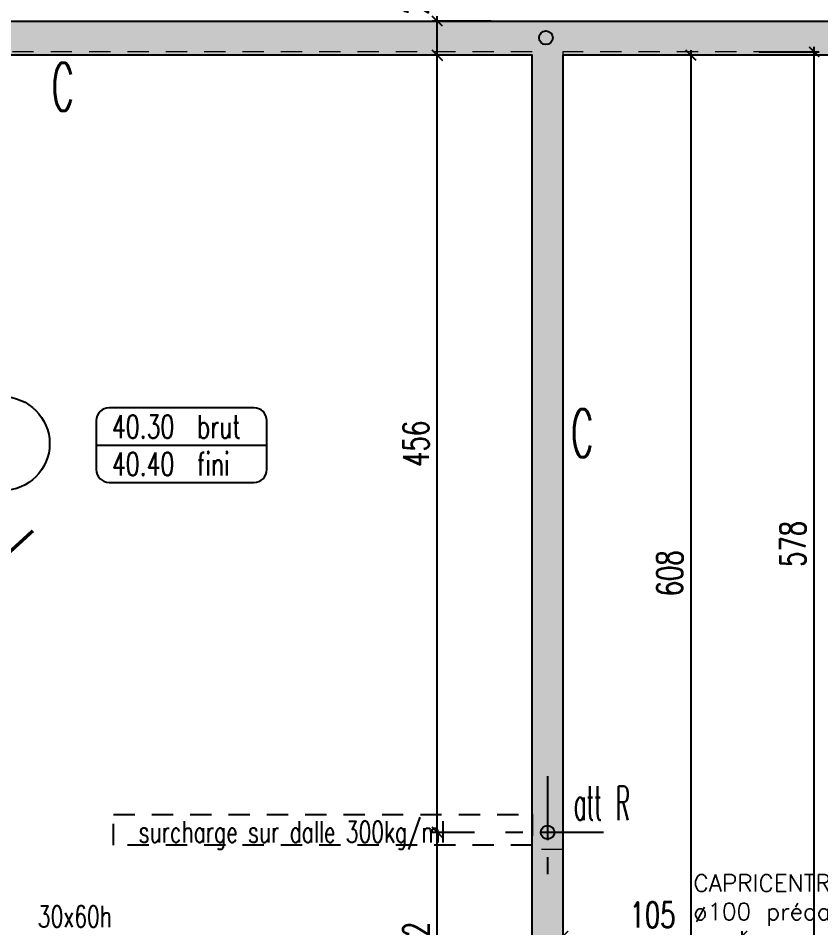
# Model space of a CAD drawing. Extents: x 308 to 787, y -199 to -146.
# Drawn here: x 393.87 to 398.58, y -170.18 to -164.84 of the extents above; entities that cross this region are included whole.
import ezdxf

# ---------------------------------------------------------------- set-up
doc = ezdxf.new("R2010")
doc.units = 0
doc.header["$LTSCALE"] = 0.5
doc.header["$MEASUREMENT"] = 0
for name, pattern in [('AXES2', [1.125, 0.75, -0.125, 0.125, -0.125]), ('CACHE', [0.375, 0.25, -0.125]), ('CONTINU', [0]), ('DISCONTINU2', [0.375, 0.25, -0.125])]:
    doc.linetypes.add(name, pattern=pattern)
doc.layers.get('0').update_dxf_attribs({"linetype": 'CONTINUOUS'})
doc.layers.get('DEFPOINTS').update_dxf_attribs({"linetype": 'CONTINUOUS'})
for name, color, linetype in [('_ SERTI RESERVATION', 210, 'CACHE'), ('AXES', 6, 'AXES2'), ('COTATION', 7, 'CONTINUOUS'), ('HABILLAGE', 7, 'CONTINUOUS'), ('MURS', 3, 'CONTINUOUS'), ('PLANCHER', 7, 'CONTINUOUS'), ('POCHAGE', 254, 'CONTINUOUS'), ('RAID', 1, 'CONTINUOUS'), ('RDC', 7, 'DISCONTINU2'), ('REPERAGE', 4, 'CONTINUOUS'), ('REPERE-CHAI', 4, 'CONTINUOUS'), ('REPERE-RAID', 4, 'CONTINUOUS'), ('TPFI cloisonsSAAD', 4, 'CONTINUOUS')]:
    doc.layers.add(name, color=color, linetype=linetype)
doc.styles.add('ROMANS8', font='romans.shx', dxfattribs={"width": 0.7})
doc.styles.get("Standard").update_dxf_attribs({"font": 'txt.shx'})
doc.dimstyles.new('COT50 cm', dxfattribs={"dimtxt": 0.15, "dimasz": 0.06, "dimexe": 0.03, "dimexo": 0.1, "dimgap": 0.05, "dimtad": 1, "dimdec": 0, "dimlfac": 100, "dimzin": 0, "dimdsep": 46, "dimtxsty": 'ROMANS8', "dimblk1": 'OBLIQUE', "dimblk2": 'OBLIQUE', "dimsah": 1, "dimcen": 0.03, "dimdle": 0.03, "dimclrt": 1, "dimadec": 0, "dimazin": 0, "dimtfac": 1, "dimtdec": 0, "dimtmove": 0, "dimatfit": 3, "dimfxl": 0, "dimtolj": 1, "dimtzin": 0, "dimlwd": -1, "dimlwe": -1, "dimarcsym": 0})

# ---------------------------------------------------------------- blocks, each defined once
blk = doc.blocks.new('139')
at = {"layer": 'HABILLAGE', "color": 7}
blk.add_line((-0.6648, 0), (0.6648, 0), dxfattribs=at)
at = {"layer": 'HABILLAGE'}
blk.add_lwpolyline([(-0.5648, -0.291), (0.5648, -0.291, 0.414214), (0.6648, -0.191), (0.6648, 0.191, 0.414214), (0.5648, 0.291), (-0.5648, 0.291, 0.414214), (-0.6648, 0.191), (-0.6648, -0.191, 0.414214)], format="xyb", close=True, dxfattribs=at)
at = {"layer": 'HABILLAGE', "color": 1, "width": 0.7}
for s, p in [('brut', (0.1215, 0.054)), ('fini', (0.1215, -0.237))]:
    blk.add_text(s, height=0.18, dxfattribs=at).set_placement(p)
for tag, p in [('NIVBRUT', (-0.5425, 0.054)), ('NIVFINI', (-0.5425, -0.237))]:
    blk.add_attdef(tag, p, '', height=0.18, dxfattribs=at)
blk = doc.blocks.new('_Oblique')
at = {"layer": 'COTATION', "color": 0, "lineweight": -2}
blk.add_line((-0.5, -0.5), (0.5, 0.5), dxfattribs=at)
blk = doc.blocks.new('*D111')
at = {"layer": 'COTATION', "color": 0, "transparency": 16777216}
for p, q in [((384.5527, -164.5643), (384.5527, -163.9556)), ((403.9697, -164.7613), (403.9697, -163.9556)), ((384.5227, -163.9856), (403.9997, -163.9856))]:
    blk.add_line(p, q, dxfattribs=at)
at = {"layer": 'DEFPOINTS', "color": 0, "transparency": 16777216}
for p in [(403.9697, -163.9856), (384.5527, -164.6643), (403.9697, -164.8613)]:
    blk.add_point(p, dxfattribs=at)
at = {"layer": 'COTATION', "color": 0, "transparency": 16777216, "xscale": 0.06, "yscale": 0.06, "zscale": 0.06, "rotation": 180}
blk.add_blockref('_Oblique', (384.5527, -163.9856), dxfattribs=at)
at = {"layer": 'COTATION', "color": 0, "transparency": 16777216, "xscale": 0.06, "yscale": 0.06, "zscale": 0.06}
blk.add_blockref('_Oblique', (403.9697, -163.9856), dxfattribs=at)
at = {"layer": 'COTATION', "color": 1, "transparency": 16777216, "insert": (394.2612, -163.8606), "char_height": 0.15, "attachment_point": 5, "style": 'ROMANS8'}
blk.add_mtext('\\A1;1942', dxfattribs=at)
blk = doc.blocks.new('*D389')
at = {"layer": 'COTATION', "color": 0, "transparency": 16777216}
for p, q in [((396.5508, -169.6213), (396.3026, -169.6213)), ((396.3326, -170.9714), (396.3326, -169.5913)), ((396.7899, -170.9414), (396.3026, -170.9414))]:
    blk.add_line(p, q, dxfattribs=at)
at = {"layer": 'DEFPOINTS', "color": 0, "transparency": 16777216}
for p in [(396.3326, -169.6213), (396.6508, -169.6213), (396.8899, -170.9414)]:
    blk.add_point(p, dxfattribs=at)
at = {"layer": 'COTATION', "color": 0, "transparency": 16777216, "xscale": 0.06, "yscale": 0.06, "zscale": 0.06}
for p, rotation in [((396.3326, -169.6213), 90), ((396.3326, -170.9414), 270)]:
    blk.add_blockref('_Oblique', p, dxfattribs=dict(at, rotation=rotation))
at = {"layer": 'COTATION', "color": 1, "transparency": 16777216, "insert": (396.2076, -170.2813), "char_height": 0.15, "attachment_point": 5, "rotation": 90, "style": 'ROMANS8'}
blk.add_mtext('\\A1;132', dxfattribs=at)
blk = doc.blocks.new('*D390')
at = {"layer": 'COTATION', "color": 0, "transparency": 16777216}
for p, q in [((396.3326, -169.6513), (396.3326, -165.0313)), ((396.5884, -165.0613), (396.3026, -165.0613)), ((396.5508, -169.6213), (396.3026, -169.6213))]:
    blk.add_line(p, q, dxfattribs=at)
at = {"layer": 'DEFPOINTS', "color": 0, "transparency": 16777216}
for p in [(396.3326, -165.0613), (396.6884, -165.0613), (396.6508, -169.6213)]:
    blk.add_point(p, dxfattribs=at)
at = {"layer": 'COTATION', "color": 0, "transparency": 16777216, "xscale": 0.06, "yscale": 0.06, "zscale": 0.06}
for p, rotation in [((396.3326, -165.0613), 90), ((396.3326, -169.6213), 270)]:
    blk.add_blockref('_Oblique', p, dxfattribs=dict(at, rotation=rotation))
at = {"layer": 'COTATION', "color": 1, "transparency": 16777216, "insert": (396.2076, -167.3413), "char_height": 0.15, "attachment_point": 5, "rotation": 90, "style": 'ROMANS8'}
blk.add_mtext('\\A1;456', dxfattribs=at)
blk = doc.blocks.new('*D391')
at = {"layer": 'COTATION', "color": 0, "transparency": 16777216}
for p, q in [((396.3326, -165.0913), (396.3326, -164.8313)), ((396.6483, -164.8613), (396.3026, -164.8613)), ((396.5884, -165.0613), (396.3026, -165.0613))]:
    blk.add_line(p, q, dxfattribs=at)
at = {"layer": 'DEFPOINTS', "color": 0, "transparency": 16777216}
for p in [(396.3326, -164.8613), (396.7483, -164.8613), (396.6884, -165.0613)]:
    blk.add_point(p, dxfattribs=at)
at = {"layer": 'COTATION', "color": 0, "transparency": 16777216, "xscale": 0.06, "yscale": 0.06, "zscale": 0.06}
for p, rotation in [((396.3326, -164.8613), 90), ((396.3326, -165.0613), 270)]:
    blk.add_blockref('_Oblique', p, dxfattribs=dict(at, rotation=rotation))
at = {"layer": 'COTATION', "color": 1, "transparency": 16777216, "insert": (396.2038, -164.7345), "char_height": 0.15, "attachment_point": 5, "rotation": 90, "style": 'ROMANS8'}
blk.add_mtext('\\A1;20', dxfattribs=at)
blk = doc.blocks.new('*D395')
at = {"layer": 'COTATION', "color": 0, "transparency": 16777216}
for p, q in [((397.8215, -171.1712), (397.8215, -165.0313)), ((397.8809, -165.0613), (397.7915, -165.0613)), ((397.559, -171.1412), (397.8515, -171.1412))]:
    blk.add_line(p, q, dxfattribs=at)
at = {"layer": 'DEFPOINTS', "color": 0, "transparency": 16777216}
for p in [(397.8215, -165.0613), (397.9809, -165.0613), (397.459, -171.1412)]:
    blk.add_point(p, dxfattribs=at)
at = {"layer": 'COTATION', "color": 0, "transparency": 16777216, "xscale": 0.06, "yscale": 0.06, "zscale": 0.06}
for p, rotation in [((397.8215, -165.0613), 90), ((397.8215, -171.1412), 270)]:
    blk.add_blockref('_Oblique', p, dxfattribs=dict(at, rotation=rotation))
at = {"layer": 'COTATION', "color": 1, "transparency": 16777216, "insert": (397.6965, -168.1013), "char_height": 0.15, "attachment_point": 5, "rotation": 90, "style": 'ROMANS8'}
blk.add_mtext('\\A1;608', dxfattribs=at)
blk = doc.blocks.new('A$C6B096A38')
at = {"layer": 'POCHAGE'}
h = blk.add_hatch(dxfattribs=at)
h.set_pattern_fill('AR-SAND', color=0, scale=0.07)
h.set_pattern_definition([(37.5, (-513.79323, 160.44126), (-0.004409535, 0.134877664), [0, -0.1064, 0, -0.119, 0, -0.11375]), (7.5, (-513.79323, 160.44126), (0.12388437, 0.197550225), [0, -0.0574, 0, -0.0959, 0, -0.03675]), (327.5, (-513.87933, 160.44126), (0.21798993, 0.000396134), [0, -0.035, 0, -0.126, 0, -0.1645]), (317.5, (-513.87933, 160.44126), (0.21042886, 0.06143729), [0, -0.0175, 0, -0.0826, 0, -0.0945])])
h.paths.add_polyline_path([(43.5138, -7.1593), (42.1366, -7.1593), (42.1366, -4.6), (44.7104, -4.6), (44.7104, -9.075), (44.8905, -9.075), (44.8905, -4.6), (50.7938, -4.6), (50.7938, -9.28), (50.9738, -9.28), (50.9738, -4.6), (54.6925, -4.6), (54.6924, -7.3053), (54.8725, -7.3053), (54.8725, -4.62), (57.6737, -4.62), (57.6737, -11.185), (57.8734, -11.185), (57.8738, -4.42), (38.3569, -4.42), (38.3569, -4.6), (41.9566, -4.6), (41.9566, -7.5093), (42.1366, -7.5093), (42.1366, -7.3393), (43.3338, -7.3393), (43.3338, -9.075), (43.5138, -9.075)])
at = {"layer": 'AXES', "color": 1}
for p, q in [((50.8838, -8.8511), (50.8838, -9.5089)), ((51.2127, -9.18), (50.5549, -9.18))]:
    blk.add_line(p, q, dxfattribs=at)
at = {"layer": 'RAID'}
blk.add_circle((50.8838, -9.18), 0.04, dxfattribs=at)
at = {"layer": 'RDC', "linetype": 'CACHE', "lineweight": 15}
for points in [[(57.8734, -11.185), (57.6737, -11.185), (57.6737, -4.62), (54.8725, -4.62), (54.8725, -7.3053), (54.6924, -7.3053), (54.6925, -4.6), (50.9738, -4.6), (50.9738, -9.28), (50.7938, -9.28), (50.7938, -4.6), (44.8905, -4.6)], [(38.3569, -4.42), (57.8738, -4.42), (57.8734, -11.185)]]:
    blk.add_lwpolyline(points, dxfattribs=at)
blk = doc.blocks.new('_ArchTick')
at = {"color": 0, "linetype": 'ByBlock', "const_width": 0.15}
blk.add_lwpolyline([(-0.5, -0.5), (0.5, 0.5)], dxfattribs=at)
blk = doc.blocks.new('*D1116')
at = {"layer": '_ SERTI RESERVATION', "color": 0, "linetype": 'CONTINU', "transparency": 16777216}
for p, q in [((398.2207, -165.0413), (398.5735, -165.0413)), ((398.5435, -170.8465), (398.5435, -165.0113)), ((398.2207, -170.8165), (398.5735, -170.8165))]:
    blk.add_line(p, q, dxfattribs=at)
at = {"layer": 'DEFPOINTS', "color": 0, "linetype": 'CONTINU', "transparency": 16777216}
for p in [(398.1207, -165.0413), (398.5435, -165.0413), (398.1207, -170.8165)]:
    blk.add_point(p, dxfattribs=at)
at = {"layer": '_ SERTI RESERVATION', "color": 0, "linetype": 'CONTINU', "transparency": 16777216, "xscale": 0.06, "yscale": 0.06, "zscale": 0.06}
for p, rotation in [((398.5435, -165.0413), 90), ((398.5435, -170.8165), 270)]:
    blk.add_blockref('_ArchTick', p, dxfattribs=dict(at, rotation=rotation))
at = {"layer": '_ SERTI RESERVATION', "linetype": 'CONTINU', "transparency": 16777216, "insert": (398.4185, -167.9289), "char_height": 0.15, "attachment_point": 5, "rotation": 90, "style": 'ROMANS8'}
blk.add_mtext('\\A1;578', dxfattribs=at)
blk = doc.blocks.new('*D1117')
at = {"layer": '_ SERTI RESERVATION', "color": 0, "linetype": 'CONTINU', "transparency": 16777216}
for p, q in [((397.07, -169.9109), (397.07, -170.2605)), ((398.1207, -170.7165), (398.1207, -170.2005)), ((398.1507, -170.2305), (397.04, -170.2305))]:
    blk.add_line(p, q, dxfattribs=at)
at = {"layer": 'DEFPOINTS', "color": 0, "linetype": 'CONTINU', "transparency": 16777216}
for p in [(397.07, -169.8109), (397.07, -170.2305), (398.1207, -170.8165)]:
    blk.add_point(p, dxfattribs=at)
at = {"layer": '_ SERTI RESERVATION', "color": 0, "linetype": 'CONTINU', "transparency": 16777216, "xscale": 0.06, "yscale": 0.06, "zscale": 0.06, "rotation": 180}
blk.add_blockref('_ArchTick', (397.07, -170.2305), dxfattribs=at)
at = {"layer": '_ SERTI RESERVATION', "color": 0, "linetype": 'CONTINU', "transparency": 16777216, "xscale": 0.06, "yscale": 0.06, "zscale": 0.06}
blk.add_blockref('_ArchTick', (398.1207, -170.2305), dxfattribs=at)
at = {"layer": '_ SERTI RESERVATION', "linetype": 'CONTINU', "transparency": 16777216, "insert": (397.5953, -170.1055), "char_height": 0.15, "attachment_point": 5, "style": 'ROMANS8'}
blk.add_mtext('\\A1;105', dxfattribs=at)

msp = doc.modelspace()

# ---------------------------------------------------------------- hatches: boundary and pattern name
at = {"layer": 'POCHAGE'}
h = msp.add_hatch(color=256, dxfattribs=at)
h.dxf.hatch_style = 1
edge = h.paths.add_edge_path(flags=16)
edge.add_arc((396.9697, -164.9585), 0.04, 0, 360)
edge = h.paths.add_edge_path(flags=16)
edge.add_arc((400.8684, -164.9598), 0.04, 0, 360)
edge = h.paths.add_edge_path(flags=16)
edge.add_arc((400.8684, -167.5416), 0.04, 0, 360)
edge = h.paths.add_edge_path(flags=16)
edge.add_arc((402.3696, -166.5416), 0.04, 0, 360)
edge = h.paths.add_edge_path(flags=16)
edge.add_arc((402.3667, -167.5416), 0.04, 0, 360)
edge = h.paths.add_edge_path(flags=16)
edge.add_arc((403.8697, -164.9598), 0.04, 0, 360)
edge = h.paths.add_edge_path(flags=16)
edge.add_arc((402.3663, -168.586), 0.04, 0, 360)
edge = h.paths.add_edge_path(flags=16)
edge.add_arc((400.8684, -171.5263), 0.04, 0, 360)
edge = h.paths.add_edge_path(flags=16)
edge.add_arc((402.4647, -171.5268), 0.04, 0, 360)
edge = h.paths.add_edge_path(flags=16)
edge.add_arc((390.8965, -164.9575), 0.04, 0, 360)
edge = h.paths.add_edge_path(flags=16)
edge.add_arc((403.8897, -171.5263), 0.04, 0, 360)
edge = h.paths.add_edge_path(flags=16)
edge.add_arc((388.1428, -164.957), 0.04, 0, 360)
edge = h.paths.add_edge_path(flags=16)
edge.add_arc((382.0807, -164.9559), 0.04, 0, 360)
edge = h.paths.add_edge_path(flags=16)
edge.add_arc((382.0811, -162.7541), 0.04, 0, 360)
h.paths.add_polyline_path([(400.9684, -167.4516), (400.9687, -167.4516), (400.9687, -165.0612), (400.9687, -165.0613), (403.7696, -165.0613), (403.7696, -169.9609), (402.4592, -169.9609), (402.4592, -169.8409), (402.2793, -169.8409), (402.2793, -170.141), (403.7696, -170.141), (403.7696, -171.6263), (403.969, -171.6263), (403.969, -171.621), (403.9699, -164.8613), (382.173, -164.8613), (382.1728, -162.6513), (375.273, -162.6513), (375.273, -162.8513), (381.973, -162.8513), (381.9728, -169.9414), (382.1728, -169.9413), (382.173, -165.0613), (388.0528, -165.0613), (388.0528, -169.9412), (388.2328, -169.9412), (388.2328, -165.0613), (390.8066, -165.0613), (390.8065, -169.9412), (390.9866, -169.9412), (390.9866, -165.0613), (396.8899, -165.0613), (396.8899, -170.9414), (397.0699, -170.9414), (397.0699, -165.0613), (400.7886, -165.0614), (400.7886, -171.6264), (402.5637, -171.6263), (402.5637, -171.4463), (400.9687, -171.4463), (400.9687, -167.6316), (400.9684, -167.6316)])
h.paths.add_polyline_path([(402.2763, -167.4516), (402.2763, -167.6317), (402.2767, -167.6317), (402.2766, -168.685), (402.4566, -168.685), (402.4566, -166.4416), (402.2767, -166.4416), (402.2767, -167.4516)])
at = {"layer": 'RAID'}
msp.add_hatch(color=256, dxfattribs=at).paths.add_polyline_path([(396.9297, -164.9585, -1), (397.0097, -164.9585, -1)])

# ---------------------------------------------------------------- linework, layer by layer
at = {"layer": 'MURS'}
for points in [[(382.173, -164.8613), (403.9699, -164.8613), (403.9696, -171.6263)], [(396.8899, -171.5412), (396.8899, -165.0613), (390.9866, -165.0613)], [(400.7886, -171.6264), (400.7886, -165.0614), (397.0699, -165.0613), (397.0699, -171.5412)]]:
    msp.add_lwpolyline(points, dxfattribs=at)
at = {"layer": 'PLANCHER', "color": 1, "const_width": 0.02}
msp.add_lwpolyline([(393.783, -167.6159), (393.783, -168.014), (393.9602, -167.8517)], dxfattribs=at)
at = {"layer": 'PLANCHER', "color": 1}
msp.add_circle((393.783, -167.3402), 0.2757, dxfattribs=at)
at = {"layer": 'RAID'}
msp.add_circle((396.9697, -164.9585), 0.04, dxfattribs=at)
at = {"layer": 'TPFI cloisonsSAAD', "linetype": 'CACHE'}
msp.add_lwpolyline([(394.4333, -169.5163), (396.8897, -169.5163), (396.8897, -169.6963), (394.4333, -169.6963)], close=True, dxfattribs=at)

# ---------------------------------------------------------------- block references
at = {"layer": 'HABILLAGE', "color": 1, "xscale": 0.7521624, "yscale": 0.7521624, "zscale": 0.7521624}
msp.add_blockref('139', (394.8323, -167.349), dxfattribs=at).add_auto_attribs({'NIVBRUT': '40.30', 'NIVFINI': '40.40'})
at = {"layer": 'RDC'}
msp.add_blockref('A$C6B096A38', (346.0959, -160.4413), dxfattribs=at)

# ---------------------------------------------------------------- texts
at = {"layer": '_ SERTI RESERVATION', "linetype": 'ByBlock', "insert": (397.8354, -169.8694), "char_height": 0.1, "attachment_point": 1}
msp.add_mtext_dynamic_manual_height_columns('CAPRICENTRE\\Pø100 prédalle', width=1.472691, gutter_width=7.9227, heights=[0], dxfattribs=at)
at = {"layer": 'REPERAGE', "color": 1, "style": 'ROMANS8', "width": 0.7}
for s, p in [('surcharge sur dalle 300kg/ml', (394.5806, -169.681)), (' 30x60h', (393.9287, -170.1776))]:
    msp.add_text(s, height=0.125, dxfattribs=at).set_placement(p)
at = {"layer": 'REPERE-CHAI', "color": 4, "width": 0.519}
for p in [(394.0701, -165.3864), (397.1175, -167.4187)]:
    msp.add_text('C', height=0.28, dxfattribs=at).set_placement(p)
at = {"layer": 'REPERE-RAID', "color": 4, "width": 0.45}
msp.add_text('att R', height=0.2, dxfattribs=at).set_placement((397.1342, -169.5498))

# ---------------------------------------------------------------- dimensions: what is measured, and where the dimension line sits
at = {"layer": '_ SERTI RESERVATION', "linetype": 'CONTINU'}
dim = msp.add_linear_dim(base=(398.5435, -165.0413), p1=(398.1207, -170.8165), p2=(398.1207, -165.0413), angle=90, dimstyle='COT50 cm', override={"dimblk": 'ArchTick', "dimsah": 0, "dimclrt": 256, "dimfxl": 3}, dxfattribs=at)
dim.commit()
dim.dimension.update_dxf_attribs({"geometry": '*D1116', "text_midpoint": (398.4185, -167.9289)})
dim = msp.add_linear_dim(base=(397.07, -170.2305), p1=(398.1207, -170.8165), p2=(397.07, -169.8109), dimstyle='COT50 cm', override={"dimblk": 'ArchTick', "dimsah": 0, "dimclrt": 256, "dimfxl": 3}, dxfattribs=at)
dim.commit()
dim.dimension.update_dxf_attribs({"geometry": '*D1117', "text_midpoint": (397.5953, -170.1055)})
at = {"layer": 'COTATION'}
dim = msp.add_linear_dim(base=(403.9697, -163.9856), p1=(384.5527, -164.6643), p2=(403.9697, -164.8613), dimstyle='COT50 cm', override={"dimtmove": 1}, dxfattribs=at)
dim.commit()
dim.dimension.update_dxf_attribs({"geometry": '*D111', "text_midpoint": (394.2612, -163.8606)})
dim = msp.add_linear_dim(base=(396.3326, -164.8613), p1=(396.6884, -165.0613), p2=(396.7483, -164.8613), angle=90, dimstyle='COT50 cm', override={"dimtmove": 1}, dxfattribs=at)
dim.commit()
dim.dimension.update_dxf_attribs({"geometry": '*D391', "text_midpoint": (396.3288, -164.7345), "dimtype": 160})
for base, p1, p2, picture, middle in [((396.3326, -165.0613), (396.6508, -169.6213), (396.6884, -165.0613), '*D390', (396.2076, -167.3413)), ((397.8215, -165.0613), (397.459, -171.1412), (397.9809, -165.0613), '*D395', (397.6965, -168.1013)), ((396.3326, -169.6213), (396.8899, -170.9414), (396.6508, -169.6213), '*D389', (396.2076, -170.2813))]:
    dim = msp.add_linear_dim(base=base, p1=p1, p2=p2, angle=90, dimstyle='COT50 cm', override={"dimtmove": 1}, dxfattribs=at)
    dim.commit()
    dim.dimension.update_dxf_attribs({"geometry": picture, "text_midpoint": middle})

doc.saveas('drawing.dxf')
